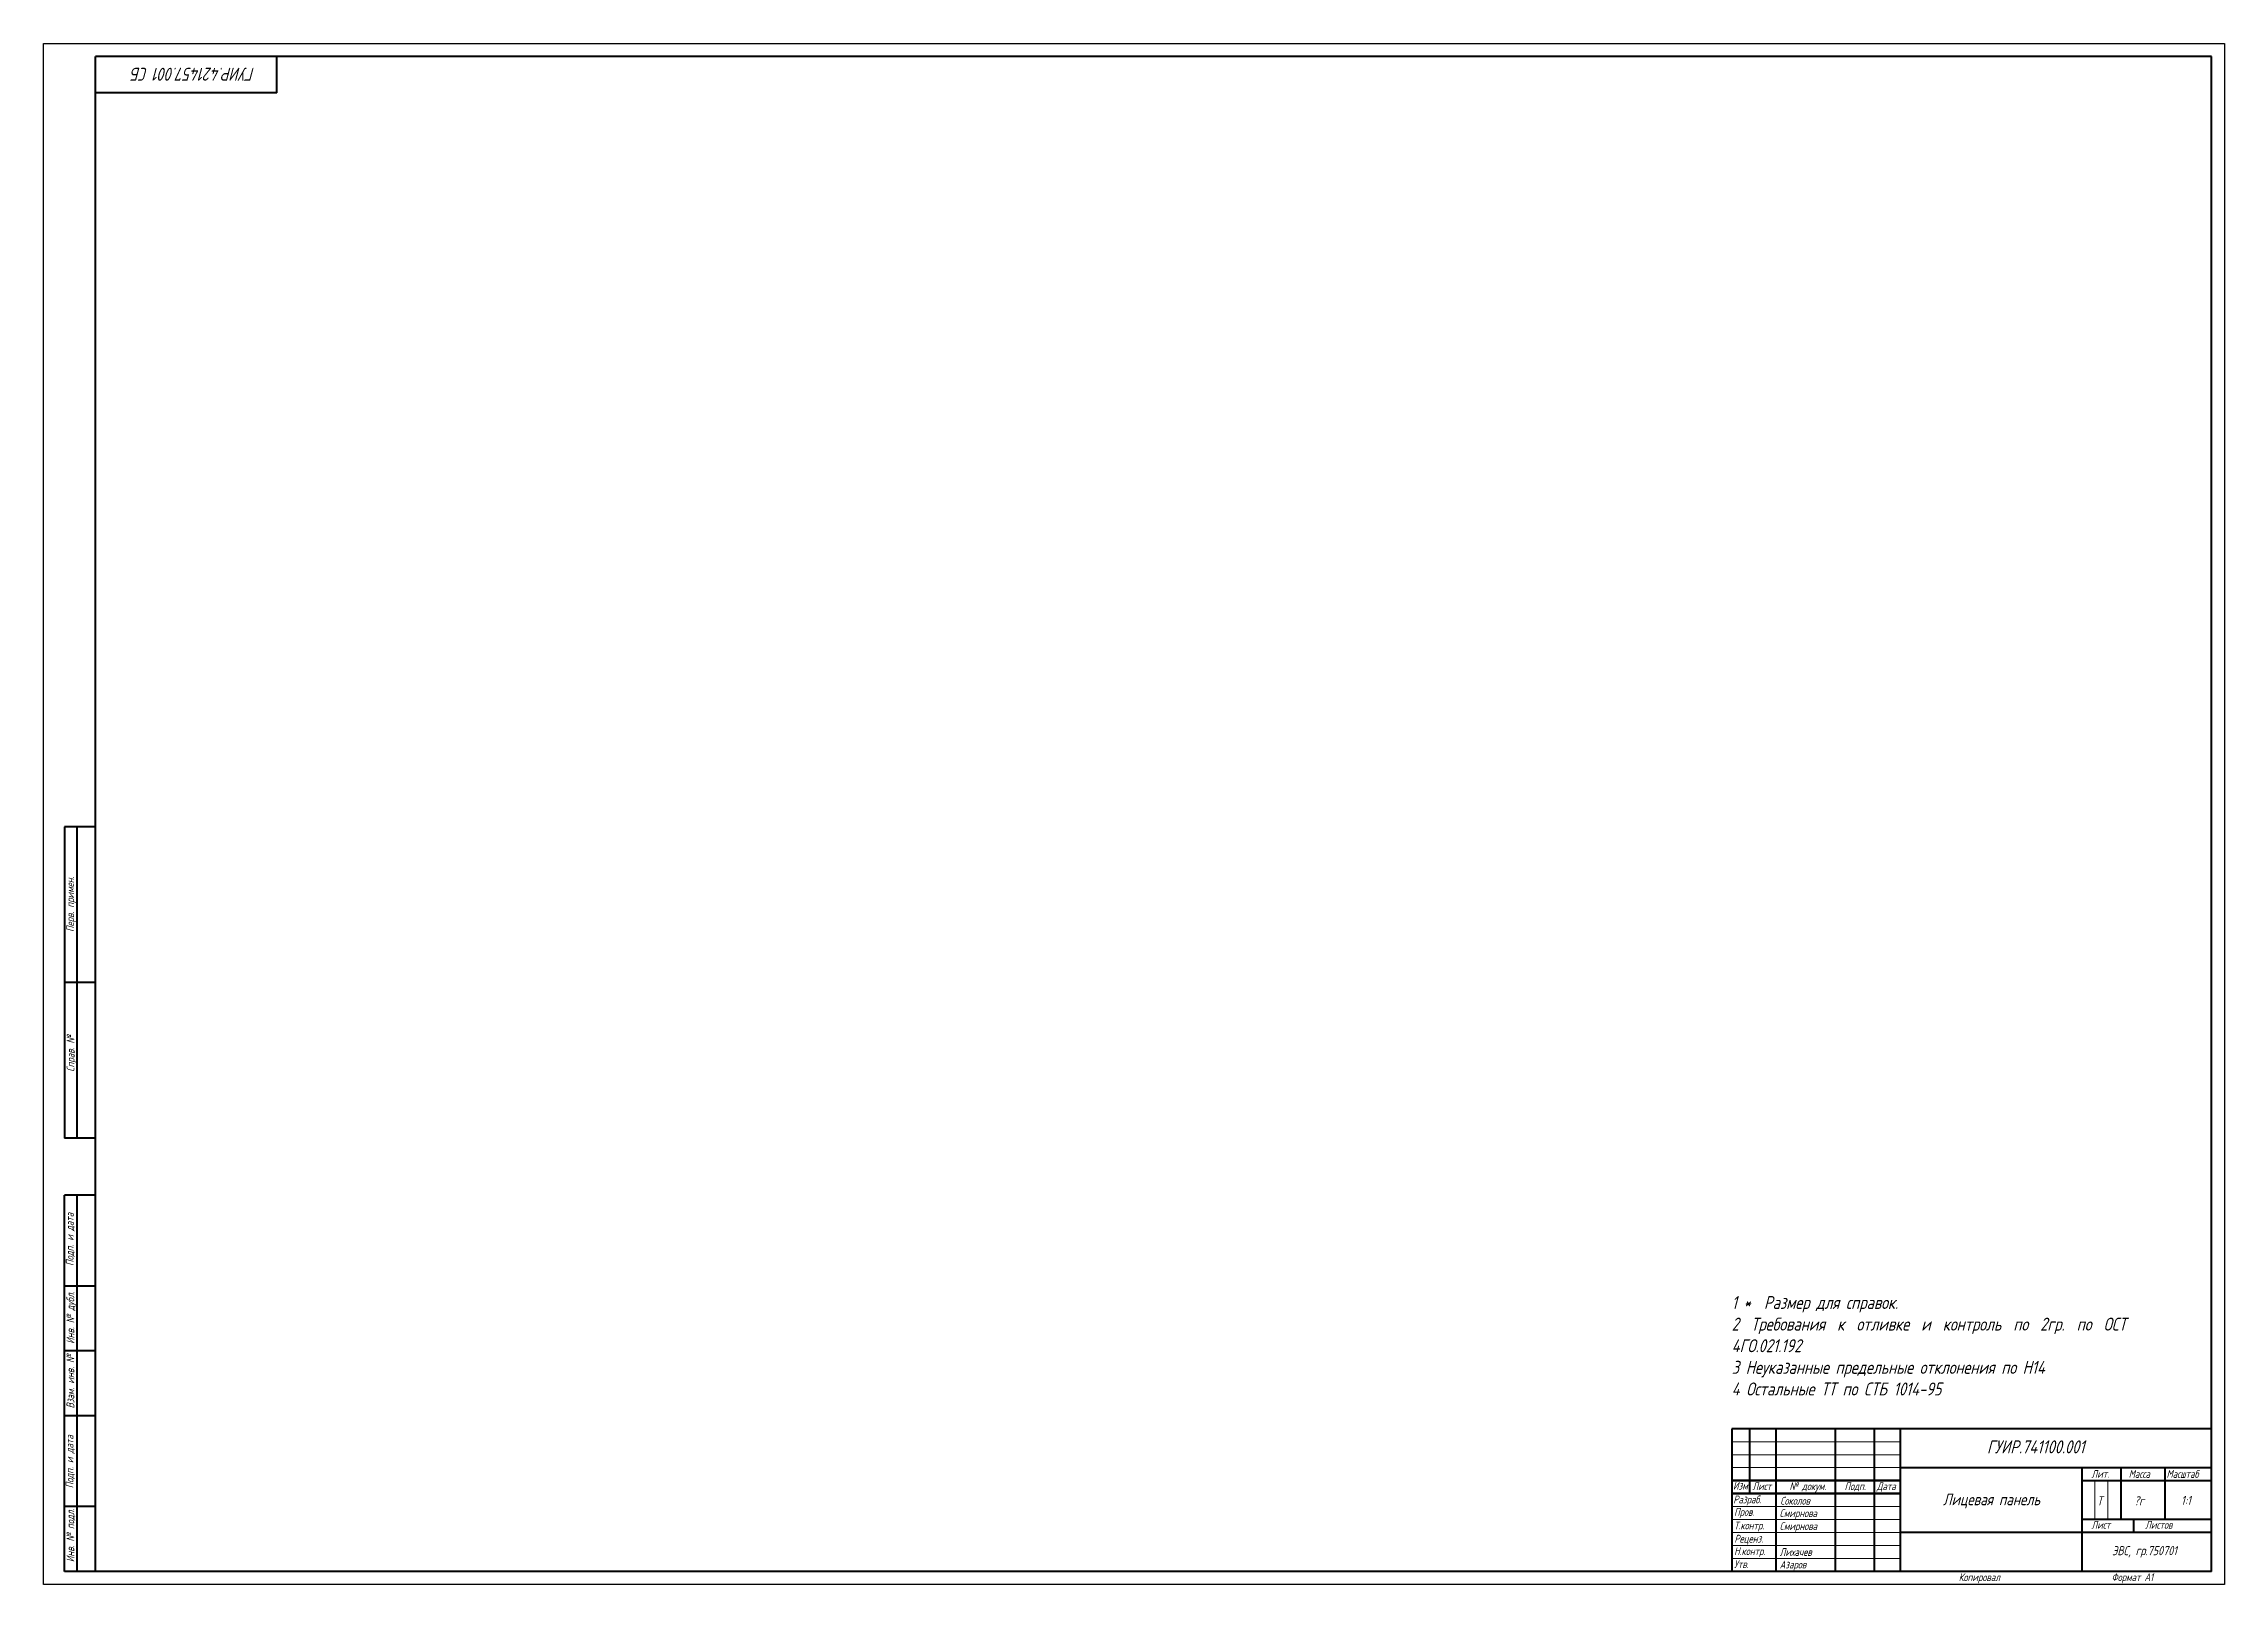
# Paper-space layout 'А1' of a CAD drawing. Header units: millimetres. Extents: x -1 to 840, y -1 to 593.
import ezdxf

# ---------------------------------------------------------------- set-up
doc = ezdxf.new("R2010")
doc.units = ezdxf.units.MM
doc.header["$LTSCALE"] = 0.5
doc.layers.get('0').update_dxf_attribs({"lineweight": 15})
doc.layers.add('KONTUR', color=7, linetype='Continuous')
for name, color, linetype, lineweight in [('Основная', 7, 'Continuous', 40), ('текст', 7, 'Continuous', 30), ('тонкая', 7, 'Continuous', 20)]:
    doc.layers.add(name, color=color, linetype=linetype, lineweight=lineweight)
doc.styles.add('GOST type A0', font='', dxfattribs={"oblique": 15, "height": 3.5})
doc.styles.get('GOST type A0').set_extended_font_data('GOST type A')

psp = doc.layouts.new('А1')

# ---------------------------------------------------------------- linework, layer by layer
for p, q in [((715.21, 54.23), (650.21, 54.23)), ((715.21, 49.23), (650.21, 49.23)), ((715.21, 44.23), (650.21, 44.23)), ((785.21, 4.23), (785.21, 4.23)), ((785.21, 4.23), (785.21, 4.23)), ((785.21, 4.23), (785.21, 4.23))]:
    psp.add_line(p, q)
at = {"lineweight": 50}
for p, q in [((715.21, 39.23), (650.21, 39.23)), ((715.21, 34.23), (650.21, 34.23))]:
    psp.add_line(p, q, dxfattribs=at)
at = {"layer": 'KONTUR'}
for p, q in [((-0.79, -0.77), (-0.79, 593.23)), ((-0.79, 593.23), (840.21, 593.23)), ((840.21, 593.23), (840.21, -0.77)), ((840.21, -0.77), (-0.79, -0.77))]:
    psp.add_line(p, q, dxfattribs=at)
at = {"layer": 'Основная'}
for p, q in [((19.21, 44.23), (19.21, 588.23)), ((835.21, 588.23), (19.21, 588.23)), ((89.21, 574.23), (89.21, 588.23)), ((835.21, 4.23), (835.21, 588.23)), ((89.21, 574.23), (19.21, 574.23)), ((7.21, 291.23), (7.21, 171.23)), ((19.21, 291.23), (7.21, 291.23)), ((12.21, 171.23), (12.21, 291.23)), ((19.21, 231.23), (7.21, 231.23)), ((19.21, 171.23), (7.21, 171.23)), ((7.21, 4.23), (7.21, 149.23)), ((19.21, 149.23), (7.21, 149.23)), ((12.21, 4.23), (12.21, 149.23)), ((19.21, 114.23), (7.21, 114.23)), ((19.21, 89.23), (7.21, 89.23)), ((19.21, 64.23), (7.21, 64.23)), ((650.21, 59.23), (650.21, 4.23)), ((835.21, 59.23), (650.21, 59.23)), ((657.21, 34.23), (657.21, 59.23)), ((667.21, 59.23), (667.21, 4.23)), ((690.21, 4.23), (690.21, 59.23)), ((705.21, 59.23), (705.21, 4.23)), ((715.21, 59.23), (715.21, 4.23)), ((19.21, 4.23), (19.21, 44.23)), ((715.21, 44.23), (835.21, 44.23)), ((785.21, 44.23), (785.21, 4.23)), ((800.21, 44.23), (800.21, 24.23)), ((817.21, 44.23), (817.21, 24.23)), ((785.21, 39.23), (835.21, 39.23)), ((19.21, 29.23), (7.21, 29.23)), ((835.21, 19.23), (715.21, 19.23)), ((835.21, 24.23), (785.21, 24.23)), ((805.21, 24.23), (805.21, 19.23)), ((835.21, 4.23), (7.21, 4.23))]:
    psp.add_line(p, q, dxfattribs=at)
at = {"layer": 'тонкая'}
for p, q in [((790.19, 39.02), (790.19, 24.23)), ((795.27, 39.02), (795.27, 24.23)), ((650.21, 29.23), (715.21, 29.23)), ((715.21, 24.23), (650.21, 24.23)), ((715.21, 19.23), (650.21, 19.23))]:
    psp.add_line(p, q, dxfattribs=at)
for points in [[(650.21, 14.23), (715.21, 14.23)], [(650.21, 9.23), (715.21, 9.23)]]:
    psp.add_lwpolyline(points, dxfattribs=at)

# ---------------------------------------------------------------- texts
at = {"layer": 'текст', "style": 'GOST type A0', "oblique": 15}
for s, p in [('Перв. примен.', (10.96, 250.74)), ('Справ. №', (11.12, 196.86)), ('Подп. и дата', (10.78, 122)), ('Инв. № дубл.', (11.03, 91.98)), ('Взам. инв. №', (11.03, 67.05)), ('Подп. и дата', (10.73, 36.26)), ('Инв. № подл.', (11.03, 7.8))]:
    psp.add_text(s, height=3, rotation=90, dxfattribs=at).set_placement(p)
for s, p in [('Лит.', (788.93, 40.3)), ('Масса', (803.3, 40.3)), ('Масштаб', (817.89, 40.3)), ('Изм', (650.71, 35.73)), ('Лист', (658.18, 35.58)), ('№ докум. ', (672.47, 35.58)), ('Подп.', (693.72, 35.58)), ('Дата', (706.17, 35.58)), ('Разраб.', (650.82, 30.48)), ('Пров.', (651.13, 25.64)), ('Реценз.', (651.25, 15.33)), ('Т.контр.', (651.13, 20.45)), ('Лист', (788.93, 20.68)), ('Листов', (809.65, 20.68)), ('Утв.', (651.13, 5.51)), ('Н.контр.', (651.13, 10.53)), ('Копировал', (737.74, 0.48)), ('Формат А1', (796.67, 0.48))]:
    psp.add_text(s, height=3, dxfattribs=at).set_placement(p)
at = {"layer": 'тонкая', "style": 'GOST type A0', "oblique": 15}
for s, p in [('Т', (791.11, 29.7)), ('?г', (805.41, 29.71)), ('1:1', (823.5, 29.86))]:
    psp.add_text(s, height=3.5, dxfattribs=at).set_placement(p)
at = {"layer": 'тонкая', "insert": (80.67, 578.93), "char_height": 5, "attachment_point": 1, "rotation": 180, "style": 'GOST type A0'}
psp.add_mtext_dynamic_manual_height_columns('ГУИР.421457.001 СБ', width=52.3276, gutter_width=47.88, heights=[3.68], dxfattribs=at)
at = {"layer": 'тонкая', "insert": (650.21, 110.4), "char_height": 5, "width": 157.0816, "attachment_point": 1, "style": 'GOST type A0'}
psp.add_mtext('\\pxqj,t1;1 *  Размер для справок.\\P\\pr1.09015;2 Требования к отливке и контроль по 2гр. по ОСТ 4ГО.021.192\\P3 Неуказанные предельные отклонения по H14\\P4 Остальные ТТ по СТБ 1014-95', dxfattribs=at)
at = {"layer": 'тонкая', "attachment_point": 1, "style": 'GOST type A0'}
for s, width, gutter_width, heights, insert, char_height in [('ГУИР.741100.001', 63.4238, 47.88, [2.87], (748.66, 54.75), 5), ('\\pxqc;Лицевая панель', 78.7971, 12.5, [16.73], (710.99, 34.23), 4.5), ('Смирнова', 7.5622, 12.5, [0], (668.67, 28.17), 3), ('Соколов', 7.5622, 12.5, [0], (668.96, 32.97), 3), ('Смирнова', 7.5622, 12.5, [0], (668.7, 23.2), 3), ('Лихачев', 7.5622, 12.5, [0], (668.7, 13.2), 3), ('ЭВС, гр.750701', 28.5892, 12.5, [2.56], (796.92, 13.98), 3.5), ('Азаров', 7.5622, 12.5, [0], (668.7, 8.36), 3)]:
    psp.add_mtext_dynamic_manual_height_columns(s, width=width, gutter_width=gutter_width, heights=heights, dxfattribs=dict(at, insert=insert, char_height=char_height))

doc.saveas('drawing.dxf')
